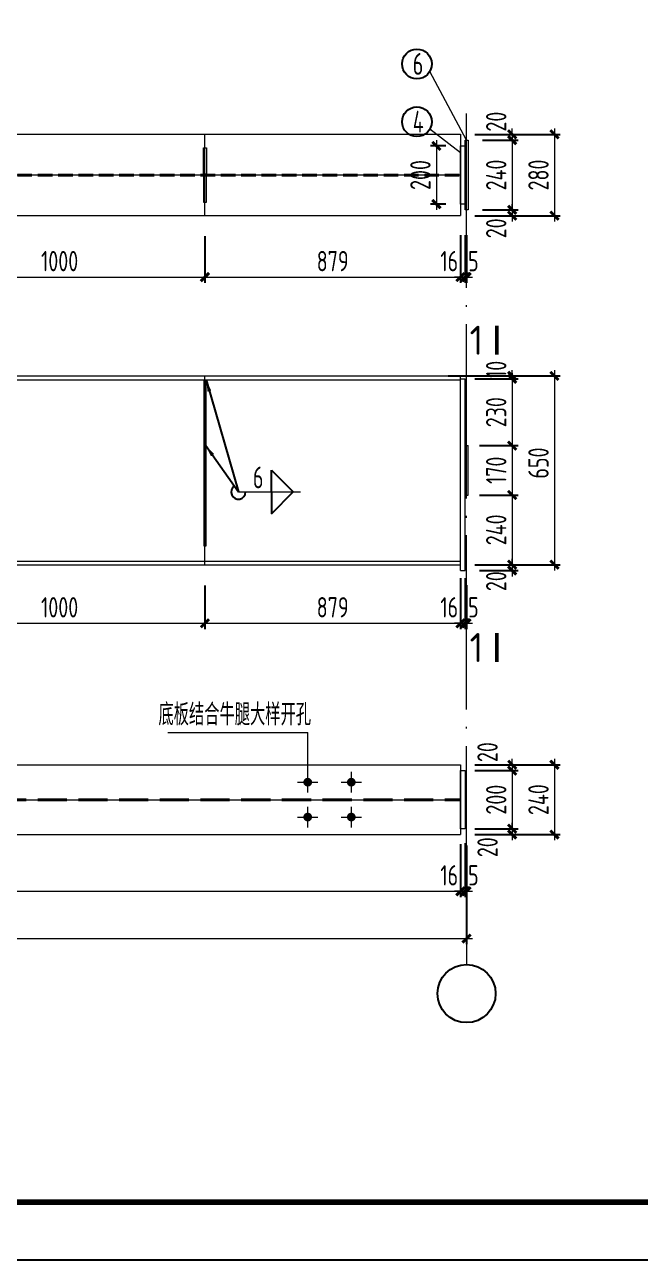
# Model space of a CAD drawing. Extents: x -2746917 to -971774, y -3334247 to -3250358.
# Drawn here: x -1367229 to -1356641, y -3316173 to -3294905 of the extents above; entities that cross this region are included whole.
import ezdxf

# ---------------------------------------------------------------- set-up
doc = ezdxf.new("R2010")
doc.units = 0
doc.header["$LTSCALE"] = 1000
doc.header["$MEASUREMENT"] = 0
doc.header["$PDMODE"] = 35
doc.linetypes.add('DASH', pattern=[0.35, 0.25, -0.1])
doc.linetypes.add('DOTE', pattern=[2.42, 2, -0.2, 0.02, -0.2])
doc.layers.get('0').update_dxf_attribs({"linetype": 'CONTINUOUS'})
doc.layers.get('Defpoints').update_dxf_attribs({"linetype": 'CONTINUOUS'})
for name, color, linetype in [('AXIS', 253, 'DOTE'), ('BEAM_CON', 4, 'CONTINUOUS'), ('COLU', 7, 'CONTINUOUS'), ('DIM', 3, 'CONTINUOUS'), ('NUM', 7, 'CONTINUOUS'), ('PUB_TITLE', 4, 'CONTINUOUS'), ('REIN', 1, 'CONTINUOUS'), ('TEXT', 7, 'CONTINUOUS'), ('THICK', 6, 'CONTINUOUS'), ('WELD', 7, 'CONTINUOUS')]:
    doc.layers.add(name, color=color, linetype=linetype)
doc.layers.add('yichutu', color=7, linetype='CONTINUOUS', true_color=0xffffff, plot=False)
doc.styles.add('TSSD_Dimension', font='tssdeng.shx', dxfattribs={"width": 0.75, "bigfont": 'Hztxt.shx'})
doc.styles.add('TSSD_Label', font='tssdeng.shx', dxfattribs={"width": 0.75, "bigfont": 'hztxt.shx'})
doc.styles.add('TSSD_Rein', font='Tssdeng.shx', dxfattribs={"width": 0.75, "bigfont": 'hztxt.shx'})
doc.dimstyles.new('TSSD_20_100', dxfattribs={"dimtxt": 350, "dimasz": 100, "dimexe": 100, "dimexo": 250, "dimgap": 100, "dimtad": 1, "dimdec": 0, "dimlfac": 0.2, "dimzin": 0, "dimdsep": 46, "dimtxsty": 'TSSD_Dimension', "dimblk": 'ARCHTICK', "dimcen": 0, "dimdle": 100, "dimclrt": 7, "dimadec": 0, "dimazin": 0, "dimtfac": 1, "dimtdec": 0, "dimtix": 1, "dimtmove": 2, "dimatfit": 3, "dimfxl": 1, "dimtolj": 1, "dimtzin": 0, "dimlwd": 5, "dimarcsym": 0})
doc.dimstyles.new('TSSD_LEADER_STYLE_200.0', dxfattribs={"dimtxt": 700, "dimasz": 200, "dimexe": 200, "dimexo": 500, "dimgap": 0.09, "dimtad": 0, "dimtih": 1, "dimtoh": 1, "dimdec": 4, "dimzin": 0, "dimdsep": 46, "dimtxsty": 'Standard', "dimcen": 0.09, "dimdle": 200, "dimclrt": 7, "dimadec": 0, "dimazin": 0, "dimtfac": 1, "dimtdec": 4, "dimtofl": 0, "dimtmove": 0, "dimatfit": 3, "dimfxl": 1, "dimtolj": 1, "dimtzin": 0, "dimarcsym": 0})

# ---------------------------------------------------------------- blocks, each defined once
blk = doc.blocks.new('_ArchTick')
at = {"color": 0, "const_width": 0.5}
blk.add_lwpolyline([(-0.71, -0.71), (0.71, 0.71)], dxfattribs=at)
blk = doc.blocks.new('*D402')
at = {"layer": 'Defpoints', "color": 0, "ltscale": 1.5}
for p in [(-1359734, -3298275), (-1359654, -3298275), (-1359654, -3299249)]:
    blk.add_point(p, dxfattribs=at)
at = {"layer": 'DIM', "color": 0, "lineweight": -2, "ltscale": 1.5}
for p, q in [((-1359734, -3298525), (-1359734, -3299349)), ((-1359654, -3298525), (-1359654, -3299349))]:
    blk.add_line(p, q, dxfattribs=at)
at = {"layer": 'DIM', "color": 0, "lineweight": 5, "ltscale": 1.5}
for p, q in [((-1359734, -3299249), (-1359834, -3299249)), ((-1359734, -3299249), (-1359654, -3299249)), ((-1359654, -3299249), (-1359554, -3299249))]:
    blk.add_line(p, q, dxfattribs=at)
at = {"layer": 'DIM', "color": 0, "lineweight": 5, "ltscale": 1.5, "xscale": 100, "yscale": 100, "zscale": 100}
blk.add_blockref('_ArchTick', (-1359734, -3299249), dxfattribs=at)
at = {"layer": 'DIM', "color": 0, "lineweight": 5, "ltscale": 1.5, "xscale": 100, "yscale": 100, "zscale": 100, "rotation": 180}
blk.add_blockref('_ArchTick', (-1359654, -3299249), dxfattribs=at)
at = {"layer": 'DIM', "color": 7, "ltscale": 1.5, "insert": (-1359927, -3298974), "char_height": 350, "attachment_point": 5, "style": 'TSSD_Dimension'}
blk.add_mtext('\\A1;16', dxfattribs=at)
blk = doc.blocks.new('*D403')
at = {"layer": 'Defpoints', "color": 0, "ltscale": 1.5}
for p in [(-1359654, -3298275), (-1359629, -3298275), (-1359629, -3299249)]:
    blk.add_point(p, dxfattribs=at)
at = {"layer": 'DIM', "color": 0, "lineweight": -2, "ltscale": 1.5}
for p, q in [((-1359654, -3298525), (-1359654, -3299349)), ((-1359629, -3298525), (-1359629, -3299349))]:
    blk.add_line(p, q, dxfattribs=at)
at = {"layer": 'DIM', "color": 0, "lineweight": 5, "ltscale": 1.5}
for p, q in [((-1359654, -3299249), (-1359754, -3299249)), ((-1359654, -3299249), (-1359629, -3299249)), ((-1359629, -3299249), (-1359529, -3299249))]:
    blk.add_line(p, q, dxfattribs=at)
at = {"layer": 'DIM', "color": 0, "lineweight": 5, "ltscale": 1.5, "xscale": 100, "yscale": 100, "zscale": 100}
blk.add_blockref('_ArchTick', (-1359654, -3299249), dxfattribs=at)
at = {"layer": 'DIM', "color": 0, "lineweight": 5, "ltscale": 1.5, "xscale": 100, "yscale": 100, "zscale": 100, "rotation": 180}
blk.add_blockref('_ArchTick', (-1359629, -3299249), dxfattribs=at)
at = {"layer": 'DIM', "color": 7, "ltscale": 1.5, "insert": (-1359512, -3298974), "char_height": 350, "attachment_point": 5, "style": 'TSSD_Dimension'}
blk.add_mtext('\\A1;5', dxfattribs=at)
blk = doc.blocks.new('*D404')
at = {"layer": 'Defpoints', "color": 0, "ltscale": 1.5}
for p in [(-1359734, -3304180), (-1359654, -3304180), (-1359654, -3305208)]:
    blk.add_point(p, dxfattribs=at)
at = {"layer": 'DIM', "color": 0, "lineweight": -2, "ltscale": 1.5}
for p, q in [((-1359734, -3304430), (-1359734, -3305308)), ((-1359654, -3304430), (-1359654, -3305308))]:
    blk.add_line(p, q, dxfattribs=at)
at = {"layer": 'DIM', "color": 0, "lineweight": 5, "ltscale": 1.5}
for p, q in [((-1359734, -3305208), (-1359834, -3305208)), ((-1359734, -3305208), (-1359654, -3305208)), ((-1359654, -3305208), (-1359554, -3305208))]:
    blk.add_line(p, q, dxfattribs=at)
at = {"layer": 'DIM', "color": 0, "lineweight": 5, "ltscale": 1.5, "xscale": 100, "yscale": 100, "zscale": 100}
blk.add_blockref('_ArchTick', (-1359734, -3305208), dxfattribs=at)
at = {"layer": 'DIM', "color": 0, "lineweight": 5, "ltscale": 1.5, "xscale": 100, "yscale": 100, "zscale": 100, "rotation": 180}
blk.add_blockref('_ArchTick', (-1359654, -3305208), dxfattribs=at)
at = {"layer": 'DIM', "color": 7, "ltscale": 1.5, "insert": (-1359927, -3304933), "char_height": 350, "attachment_point": 5, "style": 'TSSD_Dimension'}
blk.add_mtext('\\A1;16', dxfattribs=at)
blk = doc.blocks.new('*D405')
at = {"layer": 'Defpoints', "color": 0, "ltscale": 1.5}
for p in [(-1398629, -3309597), (-1359629, -3309597), (-1359629, -3310634)]:
    blk.add_point(p, dxfattribs=at)
at = {"layer": 'DIM', "color": 0, "lineweight": -2, "ltscale": 1.5}
for p, q in [((-1398629, -3309847), (-1398629, -3310734)), ((-1359629, -3309847), (-1359629, -3310734))]:
    blk.add_line(p, q, dxfattribs=at)
at = {"layer": 'DIM', "color": 0, "lineweight": 5, "ltscale": 1.5}
blk.add_line((-1398729, -3310634), (-1359529, -3310634), dxfattribs=at)
at = {"layer": 'DIM', "color": 0, "lineweight": 5, "ltscale": 1.5, "xscale": 100, "yscale": 100, "zscale": 100, "rotation": 180}
blk.add_blockref('_ArchTick', (-1398629, -3310634), dxfattribs=at)
at = {"layer": 'DIM', "color": 0, "lineweight": 5, "ltscale": 1.5, "xscale": 100, "yscale": 100, "zscale": 100}
blk.add_blockref('_ArchTick', (-1359629, -3310634), dxfattribs=at)
at = {"layer": 'DIM', "color": 7, "ltscale": 1.5, "insert": (-1379129, -3310359), "char_height": 350, "attachment_point": 5, "style": 'TSSD_Dimension'}
blk.add_mtext('\\A1;7800', dxfattribs=at)
blk = doc.blocks.new('*D406')
at = {"layer": 'Defpoints', "color": 0, "ltscale": 1.5}
for p in [(-1359734, -3300950), (-1359734, -3301000), (-1358844, -3301000)]:
    blk.add_point(p, dxfattribs=at)
at = {"layer": 'DIM', "color": 0, "lineweight": -2, "ltscale": 1.5}
for p, q in [((-1359484, -3300950), (-1358744, -3300950)), ((-1359484, -3301000), (-1358744, -3301000))]:
    blk.add_line(p, q, dxfattribs=at)
at = {"layer": 'DIM', "color": 0, "lineweight": 5, "ltscale": 1.5}
for p, q in [((-1358844, -3300950), (-1358844, -3300850)), ((-1358844, -3300950), (-1358844, -3301000)), ((-1358844, -3301000), (-1358844, -3301100))]:
    blk.add_line(p, q, dxfattribs=at)
at = {"layer": 'DIM', "color": 0, "lineweight": 5, "ltscale": 1.5, "xscale": 100, "yscale": 100, "zscale": 100}
for p, rotation in [((-1358844, -3300950), 270), ((-1358844, -3301000), 90)]:
    blk.add_blockref('_ArchTick', p, dxfattribs=dict(at, rotation=rotation))
at = {"layer": 'DIM', "color": 7, "ltscale": 1.5, "insert": (-1359119, -3300838), "char_height": 350, "attachment_point": 5, "rotation": 90, "style": 'TSSD_Dimension'}
blk.add_mtext('\\A1;10', dxfattribs=at)
blk = doc.blocks.new('*D407')
at = {"layer": 'Defpoints', "color": 0, "ltscale": 1.5}
for p in [(-1359734, -3301000), (-1359654, -3302150), (-1358844, -3302150)]:
    blk.add_point(p, dxfattribs=at)
at = {"layer": 'DIM', "color": 0, "lineweight": -2, "ltscale": 1.5}
for p, q in [((-1359484, -3301000), (-1358744, -3301000)), ((-1359404, -3302150), (-1358744, -3302150))]:
    blk.add_line(p, q, dxfattribs=at)
at = {"layer": 'DIM', "color": 0, "lineweight": 5, "ltscale": 1.5}
blk.add_line((-1358844, -3300900), (-1358844, -3302250), dxfattribs=at)
at = {"layer": 'DIM', "color": 0, "lineweight": 5, "ltscale": 1.5, "xscale": 100, "yscale": 100, "zscale": 100}
for p, rotation in [((-1358844, -3301000), 90), ((-1358844, -3302150), 270)]:
    blk.add_blockref('_ArchTick', p, dxfattribs=dict(at, rotation=rotation))
at = {"layer": 'DIM', "color": 7, "ltscale": 1.5, "insert": (-1359119, -3301575), "char_height": 350, "attachment_point": 5, "rotation": 90, "style": 'TSSD_Dimension'}
blk.add_mtext('\\A1;230', dxfattribs=at)
blk = doc.blocks.new('*D408')
at = {"layer": 'Defpoints', "color": 0, "ltscale": 1.5}
for p in [(-1359654, -3302150), (-1359654, -3303000), (-1358844, -3303000)]:
    blk.add_point(p, dxfattribs=at)
at = {"layer": 'DIM', "color": 0, "lineweight": 5, "ltscale": 1.5}
blk.add_line((-1358844, -3302050), (-1358844, -3303100), dxfattribs=at)
at = {"layer": 'DIM', "color": 0, "lineweight": -2, "ltscale": 1.5}
for p, q in [((-1359404, -3302150), (-1358744, -3302150)), ((-1359404, -3303000), (-1358744, -3303000))]:
    blk.add_line(p, q, dxfattribs=at)
at = {"layer": 'DIM', "color": 0, "lineweight": 5, "ltscale": 1.5, "xscale": 100, "yscale": 100, "zscale": 100}
for p, rotation in [((-1358844, -3302150), 90), ((-1358844, -3303000), 270)]:
    blk.add_blockref('_ArchTick', p, dxfattribs=dict(at, rotation=rotation))
at = {"layer": 'DIM', "color": 7, "ltscale": 1.5, "insert": (-1359119, -3302575), "char_height": 350, "attachment_point": 5, "rotation": 90, "style": 'TSSD_Dimension'}
blk.add_mtext('\\A1;170', dxfattribs=at)
blk = doc.blocks.new('*D409')
at = {"layer": 'Defpoints', "color": 0, "ltscale": 1.5}
for p in [(-1359654, -3303000), (-1359734, -3304200), (-1358844, -3304200)]:
    blk.add_point(p, dxfattribs=at)
at = {"layer": 'DIM', "color": 0, "lineweight": 5, "ltscale": 1.5}
blk.add_line((-1358844, -3302900), (-1358844, -3304300), dxfattribs=at)
at = {"layer": 'DIM', "color": 0, "lineweight": -2, "ltscale": 1.5}
for p, q in [((-1359404, -3303000), (-1358744, -3303000)), ((-1359484, -3304200), (-1358744, -3304200))]:
    blk.add_line(p, q, dxfattribs=at)
at = {"layer": 'DIM', "color": 0, "lineweight": 5, "ltscale": 1.5, "xscale": 100, "yscale": 100, "zscale": 100}
for p, rotation in [((-1358844, -3303000), 90), ((-1358844, -3304200), 270)]:
    blk.add_blockref('_ArchTick', p, dxfattribs=dict(at, rotation=rotation))
at = {"layer": 'DIM', "color": 7, "ltscale": 1.5, "insert": (-1359119, -3303600), "char_height": 350, "attachment_point": 5, "rotation": 90, "style": 'TSSD_Dimension'}
blk.add_mtext('\\A1;240', dxfattribs=at)
blk = doc.blocks.new('*D410')
at = {"layer": 'Defpoints', "color": 0, "ltscale": 1.5}
for p in [(-1359734, -3304200), (-1359654, -3304300), (-1358844, -3304300)]:
    blk.add_point(p, dxfattribs=at)
at = {"layer": 'DIM', "color": 0, "lineweight": -2, "ltscale": 1.5}
for p, q in [((-1359484, -3304200), (-1358744, -3304200)), ((-1359404, -3304300), (-1358744, -3304300))]:
    blk.add_line(p, q, dxfattribs=at)
at = {"layer": 'DIM', "color": 0, "lineweight": 5, "ltscale": 1.5}
for p, q in [((-1358844, -3304200), (-1358844, -3304100)), ((-1358844, -3304200), (-1358844, -3304300)), ((-1358844, -3304300), (-1358844, -3304400))]:
    blk.add_line(p, q, dxfattribs=at)
at = {"layer": 'DIM', "color": 0, "lineweight": 5, "ltscale": 1.5, "xscale": 100, "yscale": 100, "zscale": 100}
for p, rotation in [((-1358844, -3304200), 270), ((-1358844, -3304300), 90)]:
    blk.add_blockref('_ArchTick', p, dxfattribs=dict(at, rotation=rotation))
at = {"layer": 'DIM', "color": 7, "ltscale": 1.5, "insert": (-1359119, -3304484), "char_height": 350, "attachment_point": 5, "rotation": 90, "style": 'TSSD_Dimension'}
blk.add_mtext('\\A1;20', dxfattribs=at)
blk = doc.blocks.new('*D411')
at = {"layer": 'Defpoints', "color": 0, "ltscale": 1.5}
for p in [(-1398524, -3308809), (-1359734, -3308759), (-1359734, -3309821)]:
    blk.add_point(p, dxfattribs=at)
at = {"layer": 'DIM', "color": 0, "lineweight": -2, "ltscale": 1.5}
for p, q in [((-1398524, -3309059), (-1398524, -3309921)), ((-1359734, -3309009), (-1359734, -3309921))]:
    blk.add_line(p, q, dxfattribs=at)
at = {"layer": 'DIM', "color": 0, "lineweight": 5, "ltscale": 1.5}
blk.add_line((-1398624, -3309821), (-1359634, -3309821), dxfattribs=at)
at = {"layer": 'DIM', "color": 0, "lineweight": 5, "ltscale": 1.5, "xscale": 100, "yscale": 100, "zscale": 100, "rotation": 180}
blk.add_blockref('_ArchTick', (-1398524, -3309821), dxfattribs=at)
at = {"layer": 'DIM', "color": 0, "lineweight": 5, "ltscale": 1.5, "xscale": 100, "yscale": 100, "zscale": 100}
blk.add_blockref('_ArchTick', (-1359734, -3309821), dxfattribs=at)
at = {"layer": 'DIM', "color": 7, "ltscale": 1.5, "insert": (-1379129, -3309546), "char_height": 350, "attachment_point": 5, "style": 'TSSD_Dimension'}
blk.add_mtext('\\A1;7758', dxfattribs=at)
blk = doc.blocks.new('*D412')
at = {"layer": 'Defpoints', "color": 0, "ltscale": 1.5}
for p in [(-1359734, -3308759), (-1359654, -3308744), (-1359654, -3309821)]:
    blk.add_point(p, dxfattribs=at)
at = {"layer": 'DIM', "color": 0, "lineweight": -2, "ltscale": 1.5}
for p, q in [((-1359734, -3309009), (-1359734, -3309921)), ((-1359654, -3308994), (-1359654, -3309921))]:
    blk.add_line(p, q, dxfattribs=at)
at = {"layer": 'DIM', "color": 0, "lineweight": 5, "ltscale": 1.5}
for p, q in [((-1359734, -3309821), (-1359834, -3309821)), ((-1359734, -3309821), (-1359654, -3309821)), ((-1359654, -3309821), (-1359554, -3309821))]:
    blk.add_line(p, q, dxfattribs=at)
at = {"layer": 'DIM', "color": 0, "lineweight": 5, "ltscale": 1.5, "xscale": 100, "yscale": 100, "zscale": 100}
blk.add_blockref('_ArchTick', (-1359734, -3309821), dxfattribs=at)
at = {"layer": 'DIM', "color": 0, "lineweight": 5, "ltscale": 1.5, "xscale": 100, "yscale": 100, "zscale": 100, "rotation": 180}
blk.add_blockref('_ArchTick', (-1359654, -3309821), dxfattribs=at)
at = {"layer": 'DIM', "color": 7, "ltscale": 1.5, "insert": (-1359927, -3309546), "char_height": 350, "attachment_point": 5, "style": 'TSSD_Dimension'}
blk.add_mtext('\\A1;16', dxfattribs=at)
blk = doc.blocks.new('A$C1D483337')
at = {"layer": 'AXIS', "color": 4, "linetype": 'DOTE', "lineweight": 5, "ltscale": 2}
for p, q in [((-88, 7), (265, 7)), ((89, -170), (89, 183))]:
    blk.add_line(p, q, dxfattribs=at)
at = {"layer": 'REIN', "color": 4, "const_width": 75}
blk.add_lwpolyline([(51, 7, 1), (126, 7, 1)], format="xyb", close=True, dxfattribs=at)
blk = doc.blocks.new('*D413')
at = {"layer": 'Defpoints', "color": 0, "ltscale": 1.5}
for p in [(-1359654, -3304300), (-1359629, -3304300), (-1359629, -3305208)]:
    blk.add_point(p, dxfattribs=at)
at = {"layer": 'DIM', "color": 0, "lineweight": -2, "ltscale": 1.5}
for p, q in [((-1359654, -3304550), (-1359654, -3305308)), ((-1359629, -3304550), (-1359629, -3305308))]:
    blk.add_line(p, q, dxfattribs=at)
at = {"layer": 'DIM', "color": 0, "lineweight": 5, "ltscale": 1.5}
for p, q in [((-1359654, -3305208), (-1359754, -3305208)), ((-1359654, -3305208), (-1359629, -3305208)), ((-1359629, -3305208), (-1359529, -3305208))]:
    blk.add_line(p, q, dxfattribs=at)
at = {"layer": 'DIM', "color": 0, "lineweight": 5, "ltscale": 1.5, "xscale": 100, "yscale": 100, "zscale": 100}
blk.add_blockref('_ArchTick', (-1359654, -3305208), dxfattribs=at)
at = {"layer": 'DIM', "color": 0, "lineweight": 5, "ltscale": 1.5, "xscale": 100, "yscale": 100, "zscale": 100, "rotation": 180}
blk.add_blockref('_ArchTick', (-1359629, -3305208), dxfattribs=at)
at = {"layer": 'DIM', "color": 7, "ltscale": 1.5, "insert": (-1359512, -3304933), "char_height": 350, "attachment_point": 5, "style": 'TSSD_Dimension'}
blk.add_mtext('\\A1;5', dxfattribs=at)
blk = doc.blocks.new('*D414')
at = {"layer": 'Defpoints', "color": 0, "ltscale": 1.5}
for p in [(-1359654, -3308782), (-1359629, -3308782), (-1359654, -3309821)]:
    blk.add_point(p, dxfattribs=at)
at = {"layer": 'DIM', "color": 0, "lineweight": -2, "ltscale": 1.5}
for p, q in [((-1359654, -3309032), (-1359654, -3309921)), ((-1359629, -3309032), (-1359629, -3309921))]:
    blk.add_line(p, q, dxfattribs=at)
at = {"layer": 'DIM', "color": 0, "lineweight": 5, "ltscale": 1.5}
for p, q in [((-1359654, -3309821), (-1359754, -3309821)), ((-1359629, -3309821), (-1359654, -3309821)), ((-1359629, -3309821), (-1359529, -3309821))]:
    blk.add_line(p, q, dxfattribs=at)
at = {"layer": 'DIM', "color": 0, "lineweight": 5, "ltscale": 1.5, "xscale": 100, "yscale": 100, "zscale": 100}
blk.add_blockref('_ArchTick', (-1359654, -3309821), dxfattribs=at)
at = {"layer": 'DIM', "color": 0, "lineweight": 5, "ltscale": 1.5, "xscale": 100, "yscale": 100, "zscale": 100, "rotation": 180}
blk.add_blockref('_ArchTick', (-1359629, -3309821), dxfattribs=at)
at = {"layer": 'DIM', "color": 7, "ltscale": 1.5, "insert": (-1359512, -3309546), "char_height": 350, "attachment_point": 5, "style": 'TSSD_Dimension'}
blk.add_mtext('\\A1;5', dxfattribs=at)
blk = doc.blocks.new('*D415')
at = {"layer": 'Defpoints', "color": 0, "ltscale": 1.5}
for p in [(-1359734, -3296992), (-1360148, -3297992), (-1359734, -3297992)]:
    blk.add_point(p, dxfattribs=at)
at = {"layer": 'DIM', "color": 0, "lineweight": -2, "ltscale": 1.5}
for p, q in [((-1359984, -3296992), (-1360248, -3296992)), ((-1359984, -3297992), (-1360248, -3297992))]:
    blk.add_line(p, q, dxfattribs=at)
at = {"layer": 'DIM', "color": 0, "lineweight": 5, "ltscale": 1.5}
blk.add_line((-1360148, -3296892), (-1360148, -3298092), dxfattribs=at)
at = {"layer": 'DIM', "color": 0, "lineweight": 5, "ltscale": 1.5, "xscale": 100, "yscale": 100, "zscale": 100}
for p, rotation in [((-1360148, -3296992), 90), ((-1360148, -3297992), 270)]:
    blk.add_blockref('_ArchTick', p, dxfattribs=dict(at, rotation=rotation))
at = {"layer": 'DIM', "color": 7, "ltscale": 1.5, "insert": (-1360423, -3297492), "char_height": 350, "attachment_point": 5, "rotation": 90, "style": 'TSSD_Dimension'}
blk.add_mtext('\\A1;200', dxfattribs=at)
blk = doc.blocks.new('*D416')
at = {"layer": 'Defpoints', "color": 0, "ltscale": 1.5}
for p in [(-1359734, -3307644), (-1359734, -3307744), (-1358844, -3307744)]:
    blk.add_point(p, dxfattribs=at)
at = {"layer": 'DIM', "color": 0, "lineweight": -2, "ltscale": 1.5}
for p, q in [((-1359484, -3307644), (-1358744, -3307644)), ((-1359484, -3307744), (-1358744, -3307744))]:
    blk.add_line(p, q, dxfattribs=at)
at = {"layer": 'DIM', "color": 0, "lineweight": 5, "ltscale": 1.5}
for p, q in [((-1358844, -3307644), (-1358844, -3307544)), ((-1358844, -3307644), (-1358844, -3307744)), ((-1358844, -3307744), (-1358844, -3307844))]:
    blk.add_line(p, q, dxfattribs=at)
at = {"layer": 'DIM', "color": 0, "lineweight": 5, "ltscale": 1.5, "xscale": 100, "yscale": 100, "zscale": 100}
for p, rotation in [((-1358844, -3307644), 270), ((-1358844, -3307744), 90)]:
    blk.add_blockref('_ArchTick', p, dxfattribs=dict(at, rotation=rotation))
at = {"layer": 'DIM', "color": 7, "ltscale": 1.5, "insert": (-1359268, -3307426), "char_height": 350, "attachment_point": 5, "rotation": 90, "style": 'TSSD_Dimension'}
blk.add_mtext('\\A1;20', dxfattribs=at)
blk = doc.blocks.new('*D417')
at = {"layer": 'Defpoints', "color": 0, "ltscale": 1.5}
for p in [(-1359734, -3307744), (-1359734, -3308744), (-1358844, -3308744)]:
    blk.add_point(p, dxfattribs=at)
at = {"layer": 'DIM', "color": 0, "lineweight": 5, "ltscale": 1.5}
blk.add_line((-1358844, -3307644), (-1358844, -3308844), dxfattribs=at)
at = {"layer": 'DIM', "color": 0, "lineweight": -2, "ltscale": 1.5}
for p, q in [((-1359484, -3307744), (-1358744, -3307744)), ((-1359484, -3308744), (-1358744, -3308744))]:
    blk.add_line(p, q, dxfattribs=at)
at = {"layer": 'DIM', "color": 0, "lineweight": 5, "ltscale": 1.5, "xscale": 100, "yscale": 100, "zscale": 100}
for p, rotation in [((-1358844, -3307744), 90), ((-1358844, -3308744), 270)]:
    blk.add_blockref('_ArchTick', p, dxfattribs=dict(at, rotation=rotation))
at = {"layer": 'DIM', "color": 7, "ltscale": 1.5, "insert": (-1359119, -3308244), "char_height": 350, "attachment_point": 5, "rotation": 90, "style": 'TSSD_Dimension'}
blk.add_mtext('\\A1;200', dxfattribs=at)
blk = doc.blocks.new('*D418')
at = {"layer": 'Defpoints', "color": 0, "ltscale": 1.5}
for p in [(-1359734, -3308744), (-1359734, -3308844), (-1358844, -3308844)]:
    blk.add_point(p, dxfattribs=at)
at = {"layer": 'DIM', "color": 0, "lineweight": 5, "ltscale": 1.5}
for p, q in [((-1358844, -3308744), (-1358844, -3308644)), ((-1358844, -3308744), (-1358844, -3308844)), ((-1358844, -3308844), (-1358844, -3308944))]:
    blk.add_line(p, q, dxfattribs=at)
at = {"layer": 'DIM', "color": 0, "lineweight": -2, "ltscale": 1.5}
for p, q in [((-1359484, -3308744), (-1358744, -3308744)), ((-1359484, -3308844), (-1358744, -3308844))]:
    blk.add_line(p, q, dxfattribs=at)
at = {"layer": 'DIM', "color": 0, "lineweight": 5, "ltscale": 1.5, "xscale": 100, "yscale": 100, "zscale": 100}
for p, rotation in [((-1358844, -3308744), 270), ((-1358844, -3308844), 90)]:
    blk.add_blockref('_ArchTick', p, dxfattribs=dict(at, rotation=rotation))
at = {"layer": 'DIM', "color": 7, "ltscale": 1.5, "insert": (-1359268, -3309063), "char_height": 350, "attachment_point": 5, "rotation": 90, "style": 'TSSD_Dimension'}
blk.add_mtext('\\A1;20', dxfattribs=at)
blk = doc.blocks.new('_WELD004')
at = {"color": 0, "linetype": 'ByBlock'}
for p, q in [((0, 1), (1, 0)), ((0, 0), (0, 1))]:
    blk.add_line(p, q, dxfattribs=at)
blk = doc.blocks.new('*D425')
at = {"layer": 'Defpoints', "color": 0, "ltscale": 1.5}
for p in [(-1369129, -3304310), (-1364129, -3304310), (-1364129, -3305208)]:
    blk.add_point(p, dxfattribs=at)
at = {"layer": 'DIM', "color": 0, "lineweight": -2, "ltscale": 1.5}
for p, q in [((-1369129, -3304560), (-1369129, -3305308)), ((-1364129, -3304560), (-1364129, -3305308))]:
    blk.add_line(p, q, dxfattribs=at)
at = {"layer": 'DIM', "color": 0, "lineweight": 5, "ltscale": 1.5}
blk.add_line((-1369229, -3305208), (-1364029, -3305208), dxfattribs=at)
at = {"layer": 'DIM', "color": 0, "lineweight": 5, "ltscale": 1.5, "xscale": 100, "yscale": 100, "zscale": 100, "rotation": 180}
blk.add_blockref('_ArchTick', (-1369129, -3305208), dxfattribs=at)
at = {"layer": 'DIM', "color": 0, "lineweight": 5, "ltscale": 1.5, "xscale": 100, "yscale": 100, "zscale": 100}
blk.add_blockref('_ArchTick', (-1364129, -3305208), dxfattribs=at)
at = {"layer": 'DIM', "color": 7, "lineweight": 5, "ltscale": 1.5, "insert": (-1366629, -3304933), "char_height": 350, "attachment_point": 5, "style": 'TSSD_Dimension'}
blk.add_mtext('\\A1;1000', dxfattribs=at)
blk = doc.blocks.new('*D426')
at = {"layer": 'Defpoints', "color": 0, "ltscale": 1.5}
for p in [(-1364129, -3304310), (-1359734, -3304310), (-1359734, -3305208)]:
    blk.add_point(p, dxfattribs=at)
at = {"layer": 'DIM', "color": 0, "lineweight": -2, "ltscale": 1.5}
for p, q in [((-1364129, -3304560), (-1364129, -3305308)), ((-1359734, -3304560), (-1359734, -3305308))]:
    blk.add_line(p, q, dxfattribs=at)
at = {"layer": 'DIM', "color": 0, "lineweight": 5, "ltscale": 1.5}
blk.add_line((-1364229, -3305208), (-1359634, -3305208), dxfattribs=at)
at = {"layer": 'DIM', "color": 0, "lineweight": 5, "ltscale": 1.5, "xscale": 100, "yscale": 100, "zscale": 100, "rotation": 180}
blk.add_blockref('_ArchTick', (-1364129, -3305208), dxfattribs=at)
at = {"layer": 'DIM', "color": 0, "lineweight": 5, "ltscale": 1.5, "xscale": 100, "yscale": 100, "zscale": 100}
blk.add_blockref('_ArchTick', (-1359734, -3305208), dxfattribs=at)
at = {"layer": 'DIM', "color": 7, "lineweight": 5, "ltscale": 1.5, "insert": (-1361932, -3304933), "char_height": 350, "attachment_point": 5, "style": 'TSSD_Dimension'}
blk.add_mtext('\\A1;879', dxfattribs=at)
blk = doc.blocks.new('*D427')
at = {"layer": 'Defpoints', "color": 0, "ltscale": 1.5}
for p in [(-1359734, -3307644), (-1359734, -3308844), (-1358117, -3308844)]:
    blk.add_point(p, dxfattribs=at)
at = {"layer": 'DIM', "color": 0, "lineweight": -2, "ltscale": 1.5}
for p, q in [((-1359484, -3307644), (-1358017, -3307644)), ((-1359484, -3308844), (-1358017, -3308844))]:
    blk.add_line(p, q, dxfattribs=at)
at = {"layer": 'DIM', "color": 0, "lineweight": 5, "ltscale": 1.5}
blk.add_line((-1358117, -3307544), (-1358117, -3308944), dxfattribs=at)
at = {"layer": 'DIM', "color": 0, "lineweight": 5, "ltscale": 1.5, "xscale": 100, "yscale": 100, "zscale": 100}
for p, rotation in [((-1358117, -3307644), 90), ((-1358117, -3308844), 270)]:
    blk.add_blockref('_ArchTick', p, dxfattribs=dict(at, rotation=rotation))
at = {"layer": 'DIM', "color": 7, "ltscale": 1.5, "insert": (-1358392, -3308244), "char_height": 350, "attachment_point": 5, "rotation": 90, "style": 'TSSD_Dimension'}
blk.add_mtext('\\A1;240', dxfattribs=at)
blk = doc.blocks.new('*D428')
at = {"layer": 'Defpoints', "color": 0, "ltscale": 1.5}
for p in [(-1360198, -3300950), (-1359654, -3304200), (-1358117, -3304200)]:
    blk.add_point(p, dxfattribs=at)
at = {"layer": 'DIM', "color": 0, "lineweight": -2, "ltscale": 1.5}
for p, q in [((-1359948, -3300950), (-1358017, -3300950)), ((-1359404, -3304200), (-1358017, -3304200))]:
    blk.add_line(p, q, dxfattribs=at)
at = {"layer": 'DIM', "color": 0, "lineweight": 5, "ltscale": 1.5}
blk.add_line((-1358117, -3300850), (-1358117, -3304300), dxfattribs=at)
at = {"layer": 'DIM', "color": 0, "lineweight": 5, "ltscale": 1.5, "xscale": 100, "yscale": 100, "zscale": 100}
for p, rotation in [((-1358117, -3300950), 90), ((-1358117, -3304200), 270)]:
    blk.add_blockref('_ArchTick', p, dxfattribs=dict(at, rotation=rotation))
at = {"layer": 'DIM', "color": 7, "ltscale": 1.5, "insert": (-1358392, -3302450), "char_height": 350, "attachment_point": 5, "rotation": 90, "style": 'TSSD_Dimension'}
blk.add_mtext('\\A1;650', dxfattribs=at)
blk = doc.blocks.new('*D433')
at = {"layer": 'Defpoints', "color": 0, "ltscale": 1.5}
for p in [(-1359734, -3296792), (-1359604, -3296892), (-1358844, -3296892)]:
    blk.add_point(p, dxfattribs=at)
at = {"layer": 'DIM', "color": 0, "lineweight": -2, "ltscale": 1.5}
for p, q in [((-1359484, -3296792), (-1358744, -3296792)), ((-1359354, -3296892), (-1358744, -3296892))]:
    blk.add_line(p, q, dxfattribs=at)
at = {"layer": 'DIM', "color": 0, "lineweight": 5, "ltscale": 1.5}
for p, q in [((-1358844, -3296792), (-1358844, -3296692)), ((-1358844, -3296792), (-1358844, -3296892)), ((-1358844, -3296892), (-1358844, -3296992))]:
    blk.add_line(p, q, dxfattribs=at)
at = {"layer": 'DIM', "color": 0, "lineweight": 5, "ltscale": 1.5, "xscale": 100, "yscale": 100, "zscale": 100}
for p, rotation in [((-1358844, -3296792), 270), ((-1358844, -3296892), 90)]:
    blk.add_blockref('_ArchTick', p, dxfattribs=dict(at, rotation=rotation))
at = {"layer": 'DIM', "color": 7, "ltscale": 1.5, "insert": (-1359119, -3296573), "char_height": 350, "attachment_point": 5, "rotation": 90, "style": 'TSSD_Dimension'}
blk.add_mtext('\\A1;20', dxfattribs=at)
blk = doc.blocks.new('*D434')
at = {"layer": 'Defpoints', "color": 0, "ltscale": 1.5}
for p in [(-1359604, -3296892), (-1359604, -3298092), (-1358844, -3298092)]:
    blk.add_point(p, dxfattribs=at)
at = {"layer": 'DIM', "color": 0, "lineweight": 5, "ltscale": 1.5}
blk.add_line((-1358844, -3296792), (-1358844, -3298192), dxfattribs=at)
at = {"layer": 'DIM', "color": 0, "lineweight": -2, "ltscale": 1.5}
for p, q in [((-1359354, -3296892), (-1358744, -3296892)), ((-1359354, -3298092), (-1358744, -3298092))]:
    blk.add_line(p, q, dxfattribs=at)
at = {"layer": 'DIM', "color": 0, "lineweight": 5, "ltscale": 1.5, "xscale": 100, "yscale": 100, "zscale": 100}
for p, rotation in [((-1358844, -3296892), 90), ((-1358844, -3298092), 270)]:
    blk.add_blockref('_ArchTick', p, dxfattribs=dict(at, rotation=rotation))
at = {"layer": 'DIM', "color": 7, "ltscale": 1.5, "insert": (-1359119, -3297492), "char_height": 350, "attachment_point": 5, "rotation": 90, "style": 'TSSD_Dimension'}
blk.add_mtext('\\A1;240', dxfattribs=at)
blk = doc.blocks.new('*D435')
at = {"layer": 'Defpoints', "color": 0, "ltscale": 1.5}
for p in [(-1359734, -3298192), (-1359604, -3298092), (-1358844, -3298192)]:
    blk.add_point(p, dxfattribs=at)
at = {"layer": 'DIM', "color": 0, "lineweight": 5, "ltscale": 1.5}
for p, q in [((-1358844, -3298092), (-1358844, -3297992)), ((-1358844, -3298092), (-1358844, -3298192)), ((-1358844, -3298192), (-1358844, -3298292))]:
    blk.add_line(p, q, dxfattribs=at)
at = {"layer": 'DIM', "color": 0, "lineweight": -2, "ltscale": 1.5}
for p, q in [((-1359484, -3298192), (-1358744, -3298192)), ((-1359354, -3298092), (-1358744, -3298092))]:
    blk.add_line(p, q, dxfattribs=at)
at = {"layer": 'DIM', "color": 0, "lineweight": 5, "ltscale": 1.5, "xscale": 100, "yscale": 100, "zscale": 100}
for p, rotation in [((-1358844, -3298092), 270), ((-1358844, -3298192), 90)]:
    blk.add_blockref('_ArchTick', p, dxfattribs=dict(at, rotation=rotation))
at = {"layer": 'DIM', "color": 7, "ltscale": 1.5, "insert": (-1359119, -3298410), "char_height": 350, "attachment_point": 5, "rotation": 90, "style": 'TSSD_Dimension'}
blk.add_mtext('\\A1;20', dxfattribs=at)
blk = doc.blocks.new('*D436')
at = {"layer": 'Defpoints', "color": 0, "ltscale": 1.5}
for p in [(-1359734, -3296792), (-1359734, -3298192), (-1358117, -3298192)]:
    blk.add_point(p, dxfattribs=at)
at = {"layer": 'DIM', "color": 0, "lineweight": -2, "ltscale": 1.5}
for p, q in [((-1359484, -3296792), (-1358017, -3296792)), ((-1359484, -3298192), (-1358017, -3298192))]:
    blk.add_line(p, q, dxfattribs=at)
at = {"layer": 'DIM', "color": 0, "lineweight": 5, "ltscale": 1.5}
blk.add_line((-1358117, -3296692), (-1358117, -3298292), dxfattribs=at)
at = {"layer": 'DIM', "color": 0, "lineweight": 5, "ltscale": 1.5, "xscale": 100, "yscale": 100, "zscale": 100}
for p, rotation in [((-1358117, -3296792), 90), ((-1358117, -3298192), 270)]:
    blk.add_blockref('_ArchTick', p, dxfattribs=dict(at, rotation=rotation))
at = {"layer": 'DIM', "color": 7, "ltscale": 1.5, "insert": (-1358392, -3297492), "char_height": 350, "attachment_point": 5, "rotation": 90, "style": 'TSSD_Dimension'}
blk.add_mtext('\\A1;280', dxfattribs=at)
blk = doc.blocks.new('*D443')
at = {"layer": 'Defpoints', "color": 0, "ltscale": 1.5}
for p in [(-1364129, -3298292), (-1369129, -3298328), (-1364129, -3299249)]:
    blk.add_point(p, dxfattribs=at)
at = {"layer": 'DIM', "color": 0, "lineweight": -2, "ltscale": 1.5}
for p, q in [((-1369129, -3298578), (-1369129, -3299349)), ((-1364129, -3298542), (-1364129, -3299349))]:
    blk.add_line(p, q, dxfattribs=at)
at = {"layer": 'DIM', "color": 0, "lineweight": 5, "ltscale": 1.5}
blk.add_line((-1369229, -3299249), (-1364029, -3299249), dxfattribs=at)
at = {"layer": 'DIM', "color": 0, "lineweight": 5, "ltscale": 1.5, "xscale": 100, "yscale": 100, "zscale": 100, "rotation": 180}
blk.add_blockref('_ArchTick', (-1369129, -3299249), dxfattribs=at)
at = {"layer": 'DIM', "color": 0, "lineweight": 5, "ltscale": 1.5, "xscale": 100, "yscale": 100, "zscale": 100}
blk.add_blockref('_ArchTick', (-1364129, -3299249), dxfattribs=at)
at = {"layer": 'DIM', "color": 7, "ltscale": 1.5, "insert": (-1366629, -3298974), "char_height": 350, "attachment_point": 5, "style": 'TSSD_Dimension'}
blk.add_mtext('\\A1;1000', dxfattribs=at)
blk = doc.blocks.new('*D444')
at = {"layer": 'Defpoints', "color": 0, "ltscale": 1.5}
for p in [(-1364129, -3298292), (-1359734, -3298292), (-1359734, -3299249)]:
    blk.add_point(p, dxfattribs=at)
at = {"layer": 'DIM', "color": 0, "lineweight": -2, "ltscale": 1.5}
for p, q in [((-1364129, -3298542), (-1364129, -3299349)), ((-1359734, -3298542), (-1359734, -3299349))]:
    blk.add_line(p, q, dxfattribs=at)
at = {"layer": 'DIM', "color": 0, "lineweight": 5, "ltscale": 1.5}
blk.add_line((-1364229, -3299249), (-1359634, -3299249), dxfattribs=at)
at = {"layer": 'DIM', "color": 0, "lineweight": 5, "ltscale": 1.5, "xscale": 100, "yscale": 100, "zscale": 100, "rotation": 180}
blk.add_blockref('_ArchTick', (-1364129, -3299249), dxfattribs=at)
at = {"layer": 'DIM', "color": 0, "lineweight": 5, "ltscale": 1.5, "xscale": 100, "yscale": 100, "zscale": 100}
blk.add_blockref('_ArchTick', (-1359734, -3299249), dxfattribs=at)
at = {"layer": 'DIM', "color": 7, "ltscale": 1.5, "insert": (-1361932, -3298974), "char_height": 350, "attachment_point": 5, "style": 'TSSD_Dimension'}
blk.add_mtext('\\A1;879', dxfattribs=at)
blk = doc.blocks.new('yct-891-420-89100-42000-100-2004.0')
at = {"layer": 'yichutu', "color": 7, "true_color": 0xffffff}
blk.add_lwpolyline([(0, 0), (0, 42000), (89100, 42000), (89100, 0)], close=True, dxfattribs=at)
blk = doc.blocks.new('A$C440D491C')
at = {"layer": 'PUB_TITLE'}
blk.add_lwpolyline([(0, 0), (0, 42000), (89100, 42000), (89100, 0)], close=True, dxfattribs=at)
at = {"layer": 'PUB_TITLE', "const_width": 100}
blk.add_lwpolyline([(88100, 1000), (88100, 41000), (713, 41000), (713, 1000), (88100, 1000)], dxfattribs=at)

msp = doc.modelspace()

# ---------------------------------------------------------------- linework, layer by layer
at = {"color": 0, "linetype": 'ByBlock', "lineweight": -2}
msp.add_circle((-1359629.17, -3311582), 500, dxfattribs=at)
at = {"layer": 'AXIS', "lineweight": 5, "ltscale": 1.5}
for p, q in [((-1359629.17, -3310321.26), (-1359629.17, -3296184.97)), ((-1364129.17, -3298191.55), (-1364129.17, -3296791.55)), ((-1364129.17, -3303491.87), (-1364129.17, -3300940.3))]:
    msp.add_line(p, q, dxfattribs=at)
at = {"layer": 'AXIS', "linetype": 'ByBlock', "lineweight": 5}
for p, q in [((-1398504.17, -3297491.55), (-1359734.17, -3297491.55)), ((-1364129.17, -3304200.3), (-1364129.17, -3301020.3)), ((-1398504.17, -3308244.29), (-1359734.17, -3308244.29))]:
    msp.add_line(p, q, dxfattribs=at)
at = {"layer": 'BEAM_CON', "lineweight": 5}
for p, q in [((-1398524.17, -3296791.55), (-1359734.17, -3296791.55)), ((-1359734.17, -3296791.55), (-1359734.17, -3298191.55)), ((-1398524.17, -3298191.55), (-1359734.17, -3298191.55)), ((-1398524.17, -3300950.3), (-1359734.17, -3300950.3)), ((-1398524.17, -3301020.3), (-1359734.17, -3301020.3)), ((-1359734.17, -3304300.3), (-1359734.17, -3300950.3)), ((-1359734.17, -3301000.3), (-1359654.17, -3301000.3)), ((-1359654.17, -3304300.3), (-1359654.17, -3301000.3)), ((-1359654.17, -3302150.3), (-1359604.17, -3302150.3)), ((-1359604.17, -3303000.3), (-1359604.17, -3302150.3)), ((-1359654.17, -3303000.3), (-1359604.17, -3303000.3)), ((-1398524.17, -3304140.3), (-1359734.17, -3304140.3)), ((-1398524.17, -3304200.3), (-1359734.17, -3304200.3)), ((-1359734.17, -3304300.3), (-1359654.17, -3304300.3)), ((-1398524.17, -3307644.29), (-1359734.17, -3307644.29)), ((-1359734.17, -3307644.29), (-1359734.17, -3308844.29)), ((-1398524.17, -3308844.29), (-1359734.17, -3308844.29))]:
    msp.add_line(p, q, dxfattribs=at)
at = {"layer": 'BEAM_CON', "linetype": 'DASH', "lineweight": 9}
for p, q in [((-1398504.17, -3297476.55), (-1359734.17, -3297476.55)), ((-1398504.17, -3297506.55), (-1359734.17, -3297506.55))]:
    msp.add_line(p, q, dxfattribs=at)
at = {"layer": 'BEAM_CON', "linetype": 'DASH', "lineweight": 9, "ltscale": 2}
for p, q in [((-1398504.17, -3308229.29), (-1359734.17, -3308229.29)), ((-1398504.17, -3308259.29), (-1359734.17, -3308259.29))]:
    msp.add_line(p, q, dxfattribs=at)
at = {"layer": 'BEAM_CON', "lineweight": 5}
for points in [[(-1359734.17, -3296991.55), (-1359654.17, -3296991.55), (-1359654.17, -3297991.55), (-1359734.17, -3297991.55)], [(-1359654.17, -3296891.55), (-1359604.17, -3296891.55), (-1359604.17, -3298091.55), (-1359654.17, -3298091.55)], [(-1364114.17, -3303880.3), (-1364144.17, -3303880.3), (-1364144.17, -3301020.3), (-1364114.17, -3301020.3)], [(-1359734.17, -3307744.29), (-1359654.17, -3307744.29), (-1359654.17, -3308744.29), (-1359734.17, -3308744.29)]]:
    msp.add_lwpolyline(points, close=True, dxfattribs=at)
at = {"layer": 'BEAM_CON', "linetype": 'DASH', "lineweight": 9, "ltscale": 2}
for points in [[(-1364154.17, -3297026.55), (-1364104.17, -3297026.55), (-1364104.17, -3297476.55), (-1364154.17, -3297476.55)], [(-1364154.17, -3297956.55), (-1364104.17, -3297956.55), (-1364104.17, -3297506.55), (-1364154.17, -3297506.55)]]:
    msp.add_lwpolyline(points, close=True, dxfattribs=at)
at = {"layer": 'COLU', "lineweight": 5}
for p in [(-1364766.03, -3307090.79, -48), (-1362361.4, -3307767.87, -48)]:
    msp.add_line(p, (-1362361.4, -3307090.79, -48), dxfattribs=at)
at = {"layer": 'NUM', "lineweight": 9}
msp.add_line((-1359629.17, -3310321.26), (-1359629.17, -3311082), dxfattribs=at)
at = {"layer": 'TEXT', "lineweight": 9}
for p, q in [((-1359629.17, -3296891.55), (-1360261.75, -3295710.9)), ((-1359734.17, -3297107.26), (-1360261.75, -3296704.95))]:
    msp.add_line(p, q, dxfattribs=at)
at = {"layer": 'TEXT'}
for centre in [(-1360482.53, -3295580.92), (-1360482.53, -3296574.98)]:
    msp.add_circle(centre, 256.2, dxfattribs=at)
at = {"layer": 'THICK', "const_width": 62.5}
for points in [[(-1359110.36, -3300586.5), (-1359110.36, -3300086.5)], [(-1359110.36, -3305875.54), (-1359110.36, -3305375.54)]]:
    msp.add_lwpolyline(points, dxfattribs=at)
at = {"layer": 'WELD', "lineweight": 9}
msp.add_line((-1363554.51, -3302947.24), (-1362484.73, -3302947.24), dxfattribs=at)
at = {"layer": 'WELD'}
msp.add_arc((-1363554.51, -3302947.24), 125, 125.082502, 0, dxfattribs=at)

# ---------------------------------------------------------------- block references
at = {"ltscale": 1.5}
msp.add_blockref('A$C440D491C', (-1403983.21, -3316173.05), dxfattribs=at)
at = {"layer": 'BEAM_CON', "lineweight": 5}
for p in [(-1362450.01, -3307950.82, -48), (-1361700.01, -3307950.82), (-1362450.01, -3308550.82, -48), (-1361700.01, -3308550.82)]:
    msp.add_blockref('A$C1D483337', p, dxfattribs=at)
at = {"layer": 'WELD', "xscale": 375, "yscale": 375, "zscale": 375}
msp.add_blockref('_WELD004', (-1362984.73, -3302947.24), dxfattribs=at)
at = {"layer": 'WELD', "xscale": -375, "yscale": 375, "zscale": 375, "rotation": 180}
msp.add_blockref('_WELD004', (-1362984.73, -3302947.24), dxfattribs=at)
at = {"layer": 'yichutu'}
msp.add_blockref('yct-891-420-89100-42000-100-2004.0', (-1403983.21, -3316173.05), dxfattribs=at)

# ---------------------------------------------------------------- texts
at = {"layer": 'TEXT', "width": 0.7}
for s, style, p in [('6', 'TSSD_Rein', (-1360554.19, -3295767.5)), ('4', 'TSSD_Rein', (-1360554.19, -3296761.56)), ('6', 'TSSD_Label', (-1363303.48, -3302884.74))]:
    msp.add_text(s, height=375, dxfattribs=dict(at, style=style)).set_placement(p)
at = {"layer": 'TEXT', "lineweight": 5, "style": 'TSSD_Rein', "width": 0.7}
msp.add_text('底板结合牛腿大样开孔', height=375, dxfattribs=at).set_placement((-1364928.98, -3306965.79, -48))
at = {"layer": 'THICK', "style": 'TSSD_Label'}
for p in [(-1359577.51, -3300586.5), (-1359577.51, -3305875.54)]:
    msp.add_text('1', height=500, dxfattribs=at).set_placement(p)

# ---------------------------------------------------------------- dimensions: what is measured, and where the dimension line sits
at = {"layer": 'DIM', "ltscale": 1.5}
for base, p1, p2, picture, middle in [((-1358843.76, -3296891.55), (-1359734.17, -3296791.55), (-1359604.17, -3296891.55), '*D433', (-1359118.76, -3296573.24)), ((-1358843.76, -3298191.55), (-1359604.17, -3298091.55), (-1359734.17, -3298191.55), '*D435', (-1359118.76, -3298409.85)), ((-1358843.76, -3301000.3), (-1359734.17, -3300950.3), (-1359734.17, -3301000.3), '*D406', (-1359118.76, -3300837.68)), ((-1358117.31, -3304200.3), (-1360197.98, -3300950.3), (-1359654.17, -3304200.3), '*D428', (-1358392.31, -3302450.3)), ((-1358843.76, -3304300.3), (-1359734.17, -3304200.3), (-1359654.17, -3304300.3), '*D410', (-1359118.76, -3304483.61)), ((-1358843.76, -3307744.29), (-1359734.17, -3307644.29), (-1359734.17, -3307744.29), '*D416', (-1359268.43, -3307425.99)), ((-1358843.76, -3308844.29), (-1359734.17, -3308744.29), (-1359734.17, -3308844.29), '*D418', (-1359268.43, -3309062.59))]:
    dim = msp.add_linear_dim(base=base, p1=p1, p2=p2, angle=90, dimstyle='TSSD_20_100', dxfattribs=at)
    dim.commit()
    dim.dimension.update_dxf_attribs({"geometry": picture, "text_midpoint": middle, "dimtype": 160})
for base, p1, p2, picture, middle in [((-1358117.31, -3298191.55), (-1359734.17, -3296791.55), (-1359734.17, -3298191.55), '*D436', (-1358392.31, -3297491.55)), ((-1358843.76, -3298091.55), (-1359604.17, -3296891.55), (-1359604.17, -3298091.55), '*D434', (-1359118.76, -3297491.55)), ((-1360148.14, -3297991.55), (-1359734.17, -3296991.55), (-1359734.17, -3297991.55), '*D415', (-1360423.14, -3297491.55)), ((-1358843.76, -3302150.3), (-1359734.17, -3301000.3), (-1359654.17, -3302150.3), '*D407', (-1359118.76, -3301575.3)), ((-1358843.76, -3303000.3), (-1359654.17, -3302150.3), (-1359654.17, -3303000.3), '*D408', (-1359118.76, -3302575.3)), ((-1358843.76, -3304200.3), (-1359654.17, -3303000.3), (-1359734.17, -3304200.3), '*D409', (-1359118.76, -3303600.3)), ((-1358117.31, -3308844.29), (-1359734.17, -3307644.29), (-1359734.17, -3308844.29), '*D427', (-1358392.31, -3308244.29)), ((-1358843.76, -3308744.29), (-1359734.17, -3307744.29), (-1359734.17, -3308744.29), '*D417', (-1359118.76, -3308244.29))]:
    dim = msp.add_linear_dim(base=base, p1=p1, p2=p2, angle=90, dimstyle='TSSD_20_100', dxfattribs=at)
    dim.commit()
    dim.dimension.update_dxf_attribs({"geometry": picture, "text_midpoint": middle})
for base, p1, p2, picture, middle in [((-1364129.17, -3299248.52), (-1369129.17, -3298327.66), (-1364129.17, -3298291.55), '*D443', (-1366629.17, -3298973.52)), ((-1359734.17, -3299248.52), (-1364129.17, -3298291.55), (-1359734.17, -3298291.55), '*D444', (-1361931.67, -3298973.52)), ((-1359734.17, -3309821.4), (-1398524.17, -3308809.29), (-1359734.17, -3308759.29), '*D411', (-1379129.17, -3309546.4)), ((-1359629.17, -3310634.12), (-1398629.17, -3309596.91), (-1359629.17, -3309596.91), '*D405', (-1379129.17, -3310359.12))]:
    dim = msp.add_linear_dim(base=base, p1=p1, p2=p2, dimstyle='TSSD_20_100', dxfattribs=at)
    dim.commit()
    dim.dimension.update_dxf_attribs({"geometry": picture, "text_midpoint": middle})
for base, p1, p2, picture, middle in [((-1359654.17, -3299248.52), (-1359734.17, -3298275.13), (-1359654.17, -3298275.13), '*D402', (-1359927.23, -3298973.52)), ((-1359629.17, -3299248.52), (-1359654.17, -3298275.13), (-1359629.17, -3298275.13), '*D403', (-1359511.83, -3298973.52)), ((-1359654.17, -3305208.22), (-1359734.17, -3304180.3), (-1359654.17, -3304180.3), '*D404', (-1359927.23, -3304933.22)), ((-1359629.17, -3305208.22), (-1359654.17, -3304300.3), (-1359629.17, -3304300.3), '*D413', (-1359511.83, -3304933.22)), ((-1359654.17, -3309821.4), (-1359734.17, -3308759.29), (-1359654.17, -3308744.29), '*D412', (-1359927.23, -3309546.4)), ((-1359654.17, -3309821.4), (-1359629.17, -3308782.18), (-1359654.17, -3308782.18), '*D414', (-1359511.83, -3309546.4))]:
    dim = msp.add_linear_dim(base=base, p1=p1, p2=p2, dimstyle='TSSD_20_100', dxfattribs=at)
    dim.commit()
    dim.dimension.update_dxf_attribs({"geometry": picture, "text_midpoint": middle, "dimtype": 160})
at = {"layer": 'DIM', "lineweight": 5, "ltscale": 1.5}
for base, p1, p2, picture, middle in [((-1364129.17, -3305208.22), (-1369129.17, -3304310.3), (-1364129.17, -3304310.3), '*D425', (-1366629.17, -3304933.22)), ((-1359734.17, -3305208.22), (-1364129.17, -3304310.3), (-1359734.17, -3304310.3), '*D426', (-1361931.67, -3304933.22))]:
    dim = msp.add_linear_dim(base=base, p1=p1, p2=p2, dimstyle='TSSD_20_100', dxfattribs=at)
    dim.commit()
    dim.dimension.update_dxf_attribs({"geometry": picture, "text_midpoint": middle})

# ---------------------------------------------------------------- leaders
at = {"layer": 'WELD'}
for points in [[(-1364108.08, -3301020.3), (-1363554.51, -3302947.24)], [(-1364114.17, -3302150.42), (-1363554.51, -3302947.24)]]:
    msp.add_leader(points, dimstyle='TSSD_LEADER_STYLE_200.0', dxfattribs=at)

doc.saveas('drawing.dxf')
